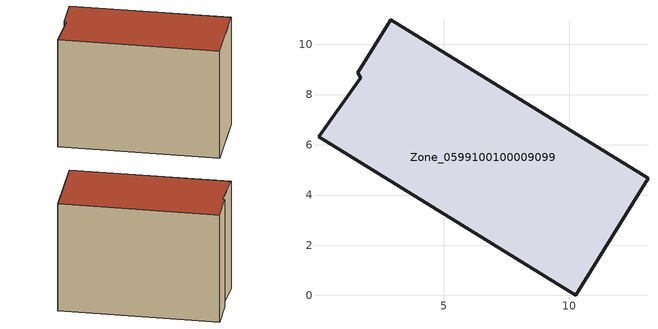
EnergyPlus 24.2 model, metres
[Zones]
Zone_0599100100009099
 floor ground (C_G): 1.69,8.67 1.58,8.88 2.88,10.99 13.13,4.67 10.25,0 0.01,6.31 z1.63
 wall outside (C_F): 10.25,0 13.13,4.67 2.88,10.99 1.58,8.88 1.69,8.67 0.01,6.31 10.25,0 z1.63:10.46
 roof outside (C_R): 1.69,8.67 0.01,6.31 10.25,0 13.13,4.67 2.88,10.99 1.58,8.88 z10.46
[BUILDING]
Pand.0599100100009099: North Axis=0; Terrain=City; Loads Convergence Tolerance Value=0.04; Temperature Convergence Tolerance Value=0.4; Solar Distribution=FullExterior; Maximum Number of Warmup Days=25; Minimum Number of Warmup Days=1
[Site:Location]
Rotterdam.The.Hague.AP_ZH_NLD Design_Conditions: Latitude=51.96; Longitude=4.45; Time Zone=1; Elevation=-4.5
[SITE:GROUNDTEMPERATURE:BUILDINGSURFACE]
18, 18, 18, 18, 18, 18, 18, 18, 18, 18, 18, 18
[MATERIAL] Thermal Absorptance=0.9; Solar Absorptance=0.7; Visible Absorptance=0.7
Name | Roughness | Thickness | Conductivity | Density | Specific Heat
G.TC.2015-2018 | MediumSmooth | 0.15 | 0.0428571 | 540 | 1210
F.TC.2015-2018 | Rough | 0.3 | 0.0666667 | 1920 | 840
R.TC.2015-2018 | MediumRough | 0.2 | 0.0333333 | 1500 | 1000
[CONSTRUCTION]
C_G: G.TC.2015-2018
C_F: F.TC.2015-2018
C_R: R.TC.2015-2018
[ZONE]
Zone_0599100100009099: Type=1; Multiplier=1; Ceiling Height=Autocalculate; Volume=Autocalculate; Floor Area=autocalculate; Part of Total Floor Area=Yes
[ZONEINFILTRATION:DESIGNFLOWRATE]
Infil_Zone_0599100100009099: Zone or ZoneList or Space or SpaceList=Zone_0599100100009099; Schedule=AlwaysOn; Design Flow Rate Calculation Method=Flow/Area; Flow Rate per Floor Area=0.0015; Constant Term Coefficient=1; Temperature Term Coefficient=0; Velocity Term Coefficient=0; Velocity Squared Term Coefficient=0
[HVACTEMPLATE:ZONE:IDEALLOADSAIRSYSTEM]
Zone_0599100100009099: Maximum Heating Supply Air Temperature=50; Minimum Cooling Supply Air Temperature=13; Maximum Heating Supply Air Humidity Ratio=0.0156; Minimum Cooling Supply Air Humidity Ratio=0.0077; Heating Limit=NoLimit; Cooling Limit=NoLimit; Dehumidification Control Type=ConstantSensibleHeatRatio; Cooling Sensible Heat Ratio=0.7; Dehumidification Setpoint=60; Humidification Control Type=None; Humidification Setpoint=30; Outdoor Air Method=None; Outdoor Air Flow Rate per Person=0.00944; Outdoor Air Flow Rate per Zone Floor Area=0; Outdoor Air Flow Rate per Zone=0; Demand Controlled Ventilation Type=None; Outdoor Air Economizer Type=NoEconomizer; Heat Recovery Type=None; Sensible Heat Recovery Effectiveness=0.7; Latent Heat Recovery Effectiveness=0.65
[ZONECONTROL:THERMOSTAT]
ThermostatControl_Zone_0599100100009099: Zone or ZoneList=Zone_0599100100009099; Control Type Schedule=DualSetpointControlType; Control 1=Thermostat_Zone_0599100100009099; Temperature Difference Between Cutout And Setpoint=0
[THERMOSTATSETPOINT:DUALSETPOINT]
Thermostat_Zone_0599100100009099: Heating Setpoint Temperature Schedule=HeatingSetpoint_Zone_0599100100009099; Cooling Setpoint Temperature Schedule=CoolingSetpoint_Zone_0599100100009099
[SCHEDULE:COMPACT]
HeatingSetpoint_Zone_0599100100009099: Through: 12/31, For: AllDays, Until: 24:00, 21
CoolingSetpoint_Zone_0599100100009099: Through: 12/31, For: AllDays, Until: 24:00, 24
DualSetpointControlType: Through: 12/31, For: AllDays, Until: 24:00, 4
AlwaysOn: Through: 12/31, For: AllDays, Until: 24:00, 1
